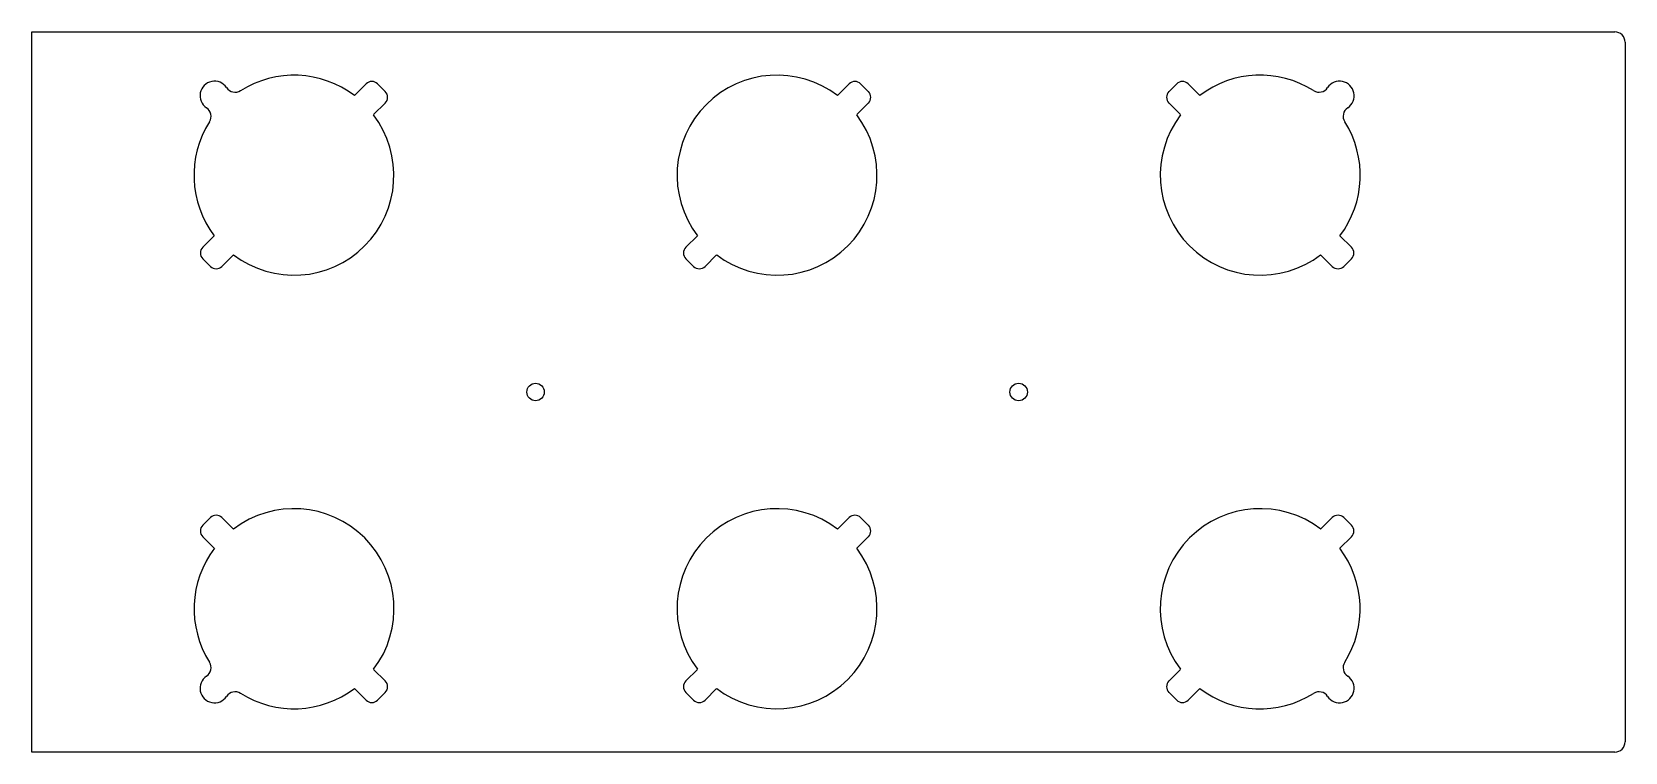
# Model space of a CAD drawing. Extents: x -7.2 to 8.3, y -3.5 to 3.5.
import ezdxf

# ---------------------------------------------------------------- set-up
doc = ezdxf.new("R2010")
doc.units = 0
doc.layers.get('0').update_dxf_attribs({"linetype": 'CONTINUOUS'})

msp = doc.modelspace()

# ---------------------------------------------------------------- linework, layer by layer
at = {"color": 7, "linetype": 'CONTINUOUS'}
for p, q in [((-7.25, -3.5), (-7.25, 3.5)), ((-7.25, 3.5), (8.15, 3.5)), ((8.25, 3.4), (8.25, -3.4)), ((-3.999, 2.995), (-4.112, 2.882)), ((-3.813, 2.92), (-3.888, 2.995)), ((0.701, 2.995), (0.588, 2.882)), ((0.887, 2.92), (0.812, 2.995)), ((3.888, 2.995), (3.813, 2.92)), ((4.112, 2.882), (3.999, 2.995)), ((-3.925, 2.696), (-3.813, 2.808)), ((0.775, 2.696), (0.887, 2.808)), ((3.813, 2.808), (3.925, 2.696)), ((-5.475, 1.519), (-5.587, 1.407)), ((-0.775, 1.519), (-0.887, 1.407)), ((5.587, 1.407), (5.475, 1.519)), ((-5.587, 1.295), (-5.512, 1.22)), ((-5.401, 1.22), (-5.288, 1.333)), ((-0.887, 1.295), (-0.812, 1.22)), ((-0.701, 1.22), (-0.588, 1.333)), ((5.288, 1.333), (5.401, 1.22)), ((5.512, 1.22), (5.587, 1.295)), ((-5.512, -1.22), (-5.587, -1.295)), ((-5.288, -1.333), (-5.401, -1.22)), ((0.701, -1.22), (0.588, -1.333)), ((0.887, -1.295), (0.812, -1.22)), ((5.401, -1.22), (5.288, -1.333)), ((5.587, -1.295), (5.512, -1.22)), ((-5.587, -1.407), (-5.475, -1.519)), ((0.775, -1.519), (0.887, -1.407)), ((5.475, -1.519), (5.587, -1.407)), ((-3.813, -2.808), (-3.925, -2.696)), ((-0.775, -2.696), (-0.887, -2.808)), ((3.925, -2.696), (3.813, -2.808)), ((-4.112, -2.882), (-3.999, -2.995)), ((-3.888, -2.995), (-3.813, -2.92)), ((-0.887, -2.92), (-0.812, -2.995)), ((-0.701, -2.995), (-0.588, -2.882)), ((3.813, -2.92), (3.888, -2.995)), ((3.999, -2.995), (4.112, -2.882)), ((8.15, -3.5), (-7.25, -3.5))]:
    msp.add_line(p, q, dxfattribs=at)
for centre in [(-2.35, 0), (2.35, 0)]:
    msp.add_circle(centre, 0.0847, dxfattribs=at)
for centre, radius, start, end in [((8.15, 3.4), 0.1, 0, 90), ((-5.473, 2.88), 0.141, 33.907, 236.093), ((-5.273, 3.014), 0.1, 213.907, 302.2812), ((-4.7, 2.107), 0.972, 52.7944, 122.2812), ((-3.943, 2.939), 0.0787, 45, 135), ((0, 2.107), 0.973, 52.7944, 217.2056), ((0.757, 2.939), 0.0787, 45, 135), ((3.943, 2.939), 0.0787, 45, 135), ((4.7, 2.107), 0.973, 57.7188, 127.2056), ((5.273, 3.014), 0.1, 237.7188, 326.093), ((5.473, 2.88), 0.141, 303.907, 146.093), ((-3.868, 2.864), 0.0787, 315, 45), ((0.832, 2.864), 0.0787, 315, 45), ((3.868, 2.864), 0.0787, 135, 225), ((-5.607, 2.68), 0.1, 327.7188, 56.093), ((-4.7, 2.107), 0.972, 232.7944, 37.2056), ((0, 2.107), 0.972, 232.7944, 37.2056), ((4.7, 2.107), 0.972, 142.7944, 307.2056), ((5.607, 2.68), 0.1, 123.907, 212.2812), ((-4.7, 2.107), 0.973, 147.7188, 217.2056), ((4.7, 2.107), 0.973, 322.7944, 32.2812), ((-5.532, 1.351), 0.0787, 135, 225), ((-0.832, 1.351), 0.0787, 135, 225), ((5.532, 1.351), 0.0787, 315, 45), ((-5.457, 1.276), 0.0787, 225, 315), ((-0.757, 1.276), 0.0787, 225, 315), ((5.457, 1.276), 0.0787, 225, 315), ((-5.457, -1.276), 0.0787, 45, 135), ((-4.7, -2.107), 0.973, 322.7944, 127.2056), ((0, -2.107), 0.973, 52.7944, 217.2056), ((0.757, -1.276), 0.0787, 45, 135), ((4.7, -2.107), 0.973, 52.7944, 217.2056), ((5.457, -1.276), 0.0787, 45, 135), ((-5.532, -1.351), 0.0787, 135, 225), ((0.832, -1.351), 0.0787, 315, 45), ((5.532, -1.351), 0.0787, 315, 45), ((-4.7, -2.107), 0.972, 142.7944, 212.2812), ((0, -2.107), 0.972, 232.7944, 37.2056), ((4.7, -2.107), 0.972, 327.7188, 37.2056), ((-5.607, -2.68), 0.1, 303.907, 32.2812), ((5.607, -2.68), 0.1, 147.7188, 236.093), ((-5.473, -2.88), 0.141, 123.907, 326.093), ((5.473, -2.88), 0.141, 213.907, 56.093), ((-5.273, -3.014), 0.1, 57.7188, 146.093), ((-4.7, -2.107), 0.972, 237.7188, 307.2056), ((-3.868, -2.864), 0.0787, 315, 45), ((-0.832, -2.864), 0.0787, 135, 225), ((3.868, -2.864), 0.0787, 135, 225), ((4.7, -2.107), 0.973, 232.7944, 302.2812), ((5.273, -3.014), 0.1, 33.907, 122.2812), ((-3.943, -2.939), 0.0787, 225, 315), ((-0.757, -2.939), 0.0787, 225, 315), ((3.943, -2.939), 0.0787, 225, 315), ((8.15, -3.4), 0.1, 270, 0)]:
    msp.add_arc(centre, radius, start, end, dxfattribs=at)

doc.saveas('drawing.dxf')
